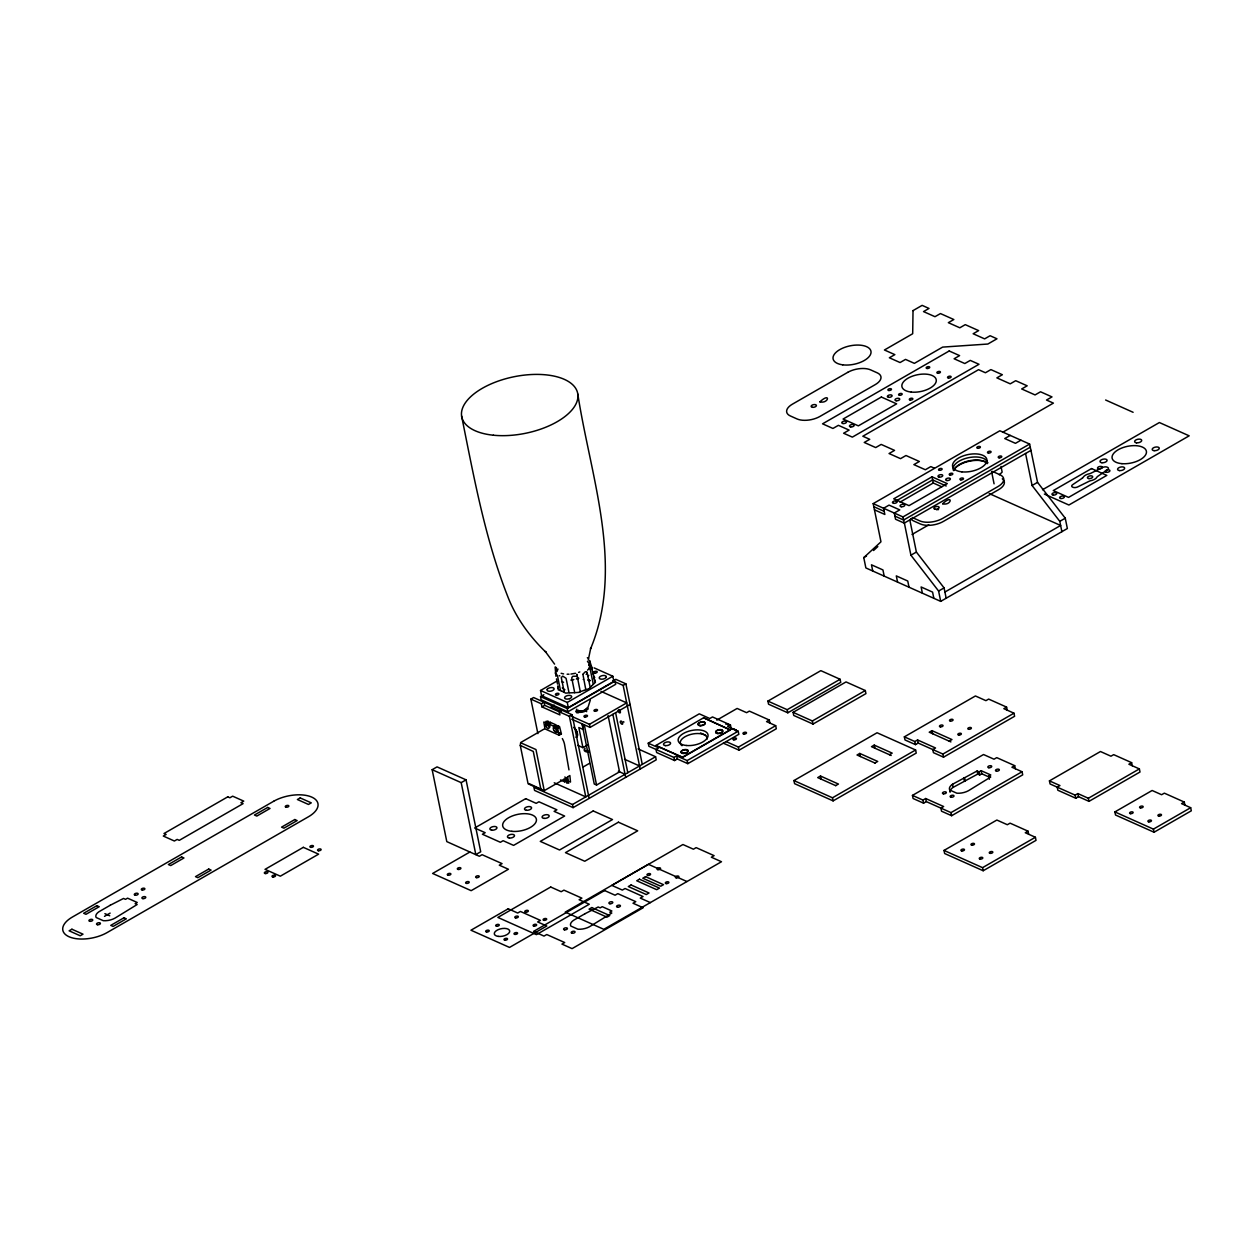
<?xml version="1.0" encoding="UTF-8"?>
<svg xmlns="http://www.w3.org/2000/svg" width="1254" height="1254" viewBox="0 0 1254 1254"><rect width="100%" height="100%" fill="white"/><g stroke="black" fill="none" stroke-linecap="round" stroke-linejoin="round"><path stroke-width="1.5" d="M595.415 682.317L591.825 685.797M587.452 661.391L589.38 663.774L589.631 666.407M591.418 686.157L589.991 687.85M594.662 681.063L592.891 671.752M520.269 745.409L533.279 751.444L540.96 789.707L528.091 783.781L520.269 745.409L520.692 742.525L544.126 729.044M556.964 671.548L557.983 669.056M594.725 677.521L593.785 676.267M588.267 660.059L590.806 647.801L590.524 648.882C624.868 566.996 590.509 476.755 577.812 394.07M582.922 674.401L585.806 689.684L584.019 690.437M587.342 709.356L590.289 700.202M589.333 667.394L588.737 668.586M583.047 674.041L585.179 671.909A3.386 2.006 -52.9 0 1 585.775 671.736L586.7 671.925M558.108 688.336L558.265 689.841L562.262 691.362M529.031 783.593L544.236 790.616L535.975 749.547L520.739 742.807M587.546 670.169L588.204 669.385M589.741 688.164L588.941 688.791M587.656 676.47L588.8 675.326M558.202 688.211L558.061 686.659M544.173 790.694L567.545 777.245M863.771 557.607L880.966 541.822L873.192 503.622L999.846 430.78L1029.628 444.073L1037.544 482.351L1065.257 518.2L1067.358 528.53L940.704 601.371L865.871 567.937L863.771 557.607L866.498 556.039M873.536 550.522L877.831 546.572M999.281 474.764L1002.15 472.131L1001.005 466.472M580.304 691.675L576.793 674.197L577.467 677.285M580.163 691.8L579.238 692.333M590.164 687.161L587.06 672.348M104.49 916.361L110.133 913.1M594.114 667.88L612.814 676.235L613.864 681.392L568.313 707.601L541.587 695.656L540.537 690.499L556.478 681.33M537.888 733.637L530.865 699.121L533.593 697.537L572.137 714.764L589.145 798.406M540.537 696.628L567.231 708.557L615.009 681.063L615.683 684.308L567.89 711.802L541.195 699.873L540.537 696.628L543.828 694.732M1003.075 432.05L1053.391 403.114L1046.526 400.042L1051.981 396.907L1040.538 391.781L1035.067 394.932L1021.696 388.959L1027.167 385.809L1015.709 380.699L1010.238 383.834L996.883 377.862L1002.354 374.727L990.895 369.601L985.425 372.751L978.559 369.679L862.846 436.235L869.712 439.308L864.257 442.458L875.7 447.568L881.17 444.418L894.541 450.39L889.07 453.54L900.529 458.651L905.984 455.516L919.354 461.488L913.884 464.623L925.342 469.748L930.813 466.598L934.246 468.134M932.004 476.818L893.741 498.826L909.009 505.644L947.272 483.636L932.004 476.818L933.258 483.009L941.754 486.803M530.865 699.121L541.336 703.792L544.079 702.224L544.706 705.328L569.394 716.332L572.137 714.764M896.03 500.973L932.631 479.921L946.206 485.988M1010.222 435.42L1004.767 438.555L1015.458 443.336L1020.913 440.185M432.16 769.69L437.05 766.884L466.065 779.847L480.705 851.779L475.815 854.585L461.19 782.653L432.16 769.69L446.8 841.622L479.357 856.263L482.085 854.695L502.039 863.614L499.311 865.182L508.419 869.257L471.159 890.669L432.63 873.458L469.874 852.03M541.336 703.792L541.963 706.895L544.706 705.328M899.996 502.149L933.258 483.009M554.299 705.14L550.914 707.084L561.431 711.786M540.537 690.499L567.263 702.444L612.814 676.235M562.011 710.234L559.284 711.817L559.911 714.905L541.963 706.895M613.034 680.891L615.777 679.323L625.887 683.838L642.267 764.391M545.803 722.633L546.039 723.856A2.649 1.301 60.1 0 0 546.431 727.101A2.649 1.301 60.1 0 0 548.938 728.229A2.649 1.301 60.1 0 0 547.951 724.718L547.7 723.495L553.437 726.05L553.688 727.273A2.649 1.301 60.1 0 0 554.064 730.518A2.649 1.301 60.1 0 0 556.588 731.646A2.649 1.301 60.1 0 0 555.585 728.135L555.334 726.897L557.622 725.596L559.55 726.583L561.4 733.935L559.112 735.189L544.988 728.887L543.797 722.022L545.803 722.633L548.076 721.332L548.327 722.555A2.649 1.301 60.1 0 0 548.155 724.702A2.649 1.301 60.1 0 0 549.957 727.038M873.192 503.622L902.974 516.93L1029.628 444.073M546.039 723.856L548.327 722.555M547.7 723.495L549.989 722.179L555.71 724.734L555.961 725.972A2.649 1.301 60.1 0 0 555.71 727.884A2.649 1.301 60.1 0 0 557.278 730.236M1030.255 447.176L903.617 520.018L894.901 516.131M547.951 724.718L550.24 723.401L549.989 722.179M1031.039 450.343L904.244 523.122L902.974 516.93M612.642 680.718L623.16 685.405L625.887 683.838M553.437 726.05L555.71 724.734M553.688 727.273L555.961 725.972M555.585 728.135L557.873 726.818L557.622 725.596M461.19 782.653L466.065 779.847M912.003 534.486L928.775 524.846M571.934 716.473L589.458 724.31L626.702 702.883L600.964 691.377M571.699 719.185L590.085 727.398L630.072 704.403M940.704 601.371L938.603 591.042L910.906 555.193L916.376 552.058L909.855 520.049M1061.887 531.68L1059.787 521.351L1032.089 485.502L1037.544 482.351M577.78 745.378L582.938 747.682L588.032 744.751M1042.497 489.75L1159.386 422.535L1189.168 435.828L1068.894 505.017L1044.363 494.06M582.844 767.166L589.411 763.388M566.824 779.33L567.074 780.568L564.786 781.869L564.535 780.646L566.824 779.33A2.649 1.301 60.1 0 1 566.024 778.091M564.817 777.01A2.649 1.301 60.1 0 1 566.62 779.361A2.649 1.301 60.1 0 1 566.447 781.493L566.698 782.731L568.971 781.414M648.255 743.183L658.742 747.87L656.014 749.437L656.641 752.541L674.589 760.551L677.317 758.983L687.803 763.655L738.825 734.311L738.183 731.223L687.161 760.567L676.69 755.88L673.947 757.447L648.882 746.287L648.255 743.183L699.277 713.839L709.764 718.511L712.491 716.943L730.439 724.969L731.066 728.057M655.858 745.519L703.604 717.774L730.345 729.953L682.552 757.447L655.858 745.519L682.505 757.181L730.298 729.703M582.06 724.028L594.255 784.016L596.559 785.035L619.539 771.821L608.096 715.579M938.603 591.042L944.074 587.907L916.376 552.058M1059.787 521.351L1065.257 518.2M716.818 720.141L737.133 708.447L746.616 712.68L749.343 711.112L769.298 720.031L769.925 723.119M572.467 804.535L655.591 756.726L656.218 759.83L573.094 807.639L534.565 790.428L533.922 787.324L572.467 804.535L573.094 807.639M944.92 592.029L1060.633 525.473L989.218 493.574M767.903 701.096L820.837 670.655L840.102 679.276L840.729 682.364L787.81 712.805L768.545 704.199L767.903 701.096L787.183 709.701L840.102 679.276M730.439 724.969L727.712 726.536L738.183 731.223M769.298 720.031L766.57 721.599L775.677 725.674L776.304 728.762L739.061 750.19L723.292 743.152M793.108 712.35L846.027 681.925L865.307 690.531L865.934 693.619L813.015 724.06L793.735 715.454L793.108 712.35L812.373 720.972L865.307 690.531M726.16 741.616L738.434 747.086L775.677 725.674M793.939 780.568L877.063 732.759L915.608 749.986L916.235 753.074L833.111 800.883L794.581 783.672L793.939 780.568L832.484 797.795L915.608 749.986M835.681 785.615L838.424 784.048L820.477 776.022L817.733 777.605L835.791 785.678M874.963 763.012L877.706 761.444L859.758 753.435L857.031 755.002L875.073 763.09M889.447 754.689L892.174 753.121L874.226 745.111L871.499 746.679L891.171 755.488M904.353 736.85L914.84 741.537L917.567 739.954L935.515 747.98L932.788 749.547L933.415 752.651L943.525 757.165L1014.596 716.285L1013.969 713.197L942.898 754.062L918.21 743.058L915.467 744.625L904.996 739.954L904.353 736.85L975.424 695.97L985.91 700.657L988.638 699.089L1006.586 707.099L1007.213 710.203M949.2 741.13L951.943 739.562L931.973 730.643L929.245 732.211L950.908 741.913M1006.586 707.099L1003.858 708.667L1013.969 713.197M912.457 795.397L922.944 800.083L925.671 798.516L943.619 806.526L940.892 808.093L941.519 811.197L951.629 815.711L1022.7 774.847L1022.073 771.743L951.002 812.623L926.298 801.604L923.571 803.187L913.084 798.5L912.457 795.397L983.528 754.532L994.014 759.203L996.742 757.635L1014.69 765.645L1015.317 768.749M950.124 791.964L949.733 790.02A11.38 5.549 -11.5 0 1 952.523 784.267L977.117 770.975L979.092 771.868L981.161 770.677L990.785 774.972L988.716 776.163L989.359 779.251M949.999 791.776A11.38 5.549 -11.5 0 1 953.15 787.355L977.744 774.079L979.735 774.956L981.788 773.781L989.798 777.355M1014.69 765.645L1011.947 767.229L1022.073 771.743M1049.441 780.881L1059.928 785.553L1057.185 787.136L1057.827 790.224L1075.775 798.249L1078.503 796.666L1088.989 801.353L1140.011 772.009L1139.369 768.906L1088.347 798.265L1077.876 793.578L1075.133 795.146L1050.068 783.969L1049.441 780.881L1100.463 751.522L1110.95 756.209L1113.677 754.642L1131.625 762.651L1132.252 765.755M1028.014 831.167L1025.286 832.734L1035.396 837.264L1036.023 840.352L983.183 870.746L944.654 853.535L944.011 850.431L996.867 820.038L1007.338 824.724L1010.081 823.157L1028.014 831.167L1028.656 834.271M1131.625 762.651L1128.898 764.235L1139.369 768.906M944.011 850.431L982.556 867.658L1035.396 837.264M1184.293 802.058L1181.566 803.642L1190.673 807.701L1191.3 810.805L1154.056 832.233L1115.511 815.006L1114.884 811.918L1152.128 790.49L1161.612 794.722L1164.339 793.155L1184.293 802.058L1184.92 805.162M1114.884 811.918L1153.414 829.129L1190.673 807.701M588.894 688.822L585.806 689.684M583.235 679.417L583.533 679.26M579.176 692.365L574.708 692.678L571.808 678.351A2.226 1.912 9.6 0 1 571.793 677.803L572.404 676.705A2.649 2.194 -4.2 0 1 573 676.282L576.683 676.204M579.803 671.94L578.611 672.379M583.988 690.437L580.68 691.534M577.451 678.931L578.784 678.257L576.338 678.994M575.476 673.288L570.931 674.056M573.846 679.543L571.338 679.903M572.812 679.95L571.04 680.154M574.661 692.678L569.677 692.866M569.002 674.197L567.121 674.213M594.553 673.1A1.818 0.878 -11.5 0 0 597.217 671.909A1.818 0.878 -11.5 0 0 594.521 671.548A1.818 0.878 -11.5 0 0 594.553 673.1L594.662 673.116M563.61 673.9L561.134 673.304M563.579 682.254L561.604 681.596M570.507 782.104L569.865 775.521L567.592 776.884L568.783 783.186L566.698 782.731M564.222 692.067L561.275 677.521L562.748 676.125L566.071 678.289L569.034 692.835L565.695 693.133L562.294 691.377M588.063 680.029L589.991 680.734M588.392 679.903L590.117 680.53M588.22 680.201L589.537 680.624M1105.62 400.01L1133.114 412.3M873.834 506.71L884.211 511.35M874.461 509.814L884.838 514.453L883.584 508.262L889.055 505.111L899.745 509.892L894.274 513.027L895.528 519.234L904.4 523.184L910.906 555.193M988.716 776.163L990.707 777.041L968.543 790.663A11.302 5.518 -11.5 0 1 956.849 793.202L949.733 790.02M730.345 729.953L703.604 717.774M700.516 732.979L705.767 735.33M638.067 748.904L655.591 756.726M548.076 721.332L545.992 721.332M555.334 726.897L557.638 728.386L559.112 735.189M624.539 759.25L639.54 765.959M554.331 730.784L561.4 733.935M618.332 771.273L625.072 774.282M560.491 779.957L564.786 781.869M554.237 782.778L585.79 796.886L569.394 716.332M686.91 881.515L648.381 864.304L565.256 912.113L603.801 929.324L721.473 861.733L711.363 857.219L714.09 855.651L696.142 847.626L693.415 849.209L682.928 844.522L611.858 885.402L622.345 890.074L625.072 888.506L643.02 896.532L640.292 898.099L650.403 902.614M104.897 913.649L109.709 915.812M587.342 657.692L588.487 658.397M559.284 675.592L559.472 675.718A18.653 8.653 -12.7 0 0 559.864 675.937M588.8 664.683L589.96 666.517L589.255 665.372M554.582 664.118L545.239 651.375L546.054 652.362C529.501 636.327 515.707 617.485 507.478 595.807C484.859 538.029 473.824 476.567 461.582 415.983M589.38 665.545L589.897 666.344M553.719 725.862L555.036 728.621M558.328 688.038L557.858 685.891M595.415 682.129L593.832 677.223M557.528 675.937L555.475 672.583L555.428 673.727M556.368 667.771L556.917 670.435M556.4 667.88L555.381 666.909A3.417 1.332 76.2 0 0 555.13 667.144L555.945 676.298M1153.414 829.129L1154.056 832.233M1025.568 453.493L1032.089 485.502M1088.347 798.265L1088.989 801.353M1077.876 793.578L1078.503 796.666M1075.133 795.146L1075.775 798.249M991.569 471.535L994.077 483.825M944.074 587.907L946.174 598.221M981.161 770.677L981.788 773.781M979.092 771.868L979.735 774.956M977.117 770.975L977.744 774.079M933.838 598.299L932.584 592.107L921.126 586.982L922.38 593.189M964.624 778.154L965.251 781.258M982.556 867.658L983.183 870.746M963.777 777.793L964.404 780.881M952.523 784.267L953.15 787.355M909.025 587.217L907.755 581.025L896.296 575.899L897.566 582.091M942.898 754.062L943.525 757.165M951.002 812.623L951.629 815.711M931.973 730.643L932.615 733.747M917.567 739.954L918.21 743.058M884.195 576.135L882.941 569.927L871.483 564.817L872.753 571.009M914.84 741.537L915.467 744.625M925.671 798.516L926.298 801.604M922.944 800.083L923.571 803.187M874.226 745.111L874.853 748.199M859.758 753.435L860.385 756.523M832.484 797.795L833.111 800.883M812.373 720.972L813.015 724.06M820.477 776.022L821.104 779.126M787.183 709.701L787.81 712.805M738.434 747.086L739.061 750.19M687.161 760.567L687.803 763.655M676.69 755.88L677.317 758.983M673.947 757.447L674.589 760.551M623.16 685.405L640.167 769.063M615.62 712.821L627.799 772.715M612.877 714.388L625.699 777.386M592.358 669.15L589.568 660.419L589.458 662.974M593.299 674.621L591.198 665.827L590.305 669.652L593.267 684.198M589.458 724.31L590.085 727.398M584.348 725.063L596.559 785.035M582.264 723.919L583.423 729.593L578.846 727.539L582.938 747.682M567.263 702.444L568.313 707.601M567.231 708.557L567.89 711.802M557.544 676.063L560.46 690.374M556.478 678.869L557.528 684.057M568.971 769.893L564.504 744.186A11.302 5.565 60.1 0 0 562.325 738.575M546.321 722.915L546.948 726.05M589.741 666.752L590.352 669.871M725.831 724.201A1.818 0.878 -11.5 0 1 727.759 724.169A1.818 0.878 -11.5 0 1 727.963 725.141M732.963 729.295A5.674 2.774 -11.5 0 1 736.49 731.615M731.395 729.185A5.737 2.806 -11.5 0 1 736.459 731.787M578.549 712.852A4.123 2.006 -11.5 0 1 578.721 712.397M586.182 710.908A4.123 2.006 -11.5 0 1 586.637 711.676M585.9 709.184A4.123 2.006 -11.5 0 1 581.887 711.363A4.123 2.006 -11.5 0 1 577.984 710.328M587.06 707.507A5.674 2.774 -11.5 0 1 582.028 712.225A5.674 2.774 -11.5 0 1 576.809 709.137M578.266 711.284A5.674 2.774 -11.5 0 0 577.012 713.009A5.847 2.853 -11.5 0 1 578.329 711.864M558.657 728.057A2.649 1.301 60.1 0 0 557.873 726.818A1.959 0.972 60.1 0 0 556.541 726.74M550.24 723.401A2.649 1.301 60.1 0 1 550.537 723.793M564.535 780.646A2.649 1.301 60.1 0 1 563.751 779.408M681.988 745.691A13.637 6.646 -11.5 0 1 690.844 734.405A13.637 6.646 -11.5 0 1 707.052 739.123M618.818 709.686A1.818 0.893 60.1 0 1 620.385 711.833A1.818 0.893 60.1 0 1 619.366 712.727A1.818 0.893 60.1 0 1 618.034 710.36M623.912 722.085A1.818 0.893 60.1 0 1 623.583 721.646M549.863 725.956A1.959 0.972 60.1 0 1 549.487 725.517M548.876 724.154A1.959 0.972 60.1 0 1 550.145 723.244M567.482 780.176A1.959 0.972 60.1 0 1 567.043 778.06M557.372 729.232A1.959 0.972 60.1 0 1 556.604 727.884M575.696 711.77A7.242 3.527 -11.5 0 1 576.793 710.736M587.217 708.918A7.242 3.527 -11.5 0 1 587.891 709.2M573.893 727.367A6.27 3.088 60.1 0 1 577.342 733.198A6.27 3.088 60.1 0 1 576.229 737.274M573.877 727.524A6.035 2.963 60.1 0 1 577.201 733.151A6.035 2.963 60.1 0 1 576.135 737.07M588.643 752.055A5.674 2.774 -11.5 0 1 585.085 748.277M588.941 751.256A4.123 2.006 -11.5 0 1 585.743 750.19M585.665 709.121A4.123 2.006 -11.5 0 1 581.966 710.987A4.123 2.006 -11.5 0 1 578.172 710.36M586.621 674.056A18.857 9.483 -13.4 0 1 586.167 674.433M564.911 689.747A15.095 7.367 -11.5 0 1 562.294 687.85M910.827 518.795A16.49 8.041 -11.5 0 0 913.79 521.021L920.42 523.984A16.49 8.041 -11.5 0 0 943.29 521.476L998.592 489.671A16.49 8.041 -11.5 0 0 1002.291 478.824M936.534 509.767A2.696 1.317 -11.5 0 1 938.541 509.61M912.269 517.463A16.49 8.041 -11.5 0 0 913.163 517.918L919.793 520.88A16.49 8.041 -11.5 0 0 942.663 518.388L997.949 486.583A16.49 8.041 -11.5 0 0 999.971 474.764L993.34 471.802A16.49 8.041 -11.5 0 0 992.353 471.41M953.479 470.313A19.312 9.421 -11.5 0 1 969.232 461.237A19.312 9.421 -11.5 0 1 987.807 462.851M953.306 469.952A17.493 8.543 -11.5 0 1 968.558 457.679A17.493 8.543 -11.5 0 1 987.541 462.914M953.871 470.658A17.493 8.543 -11.5 0 1 969.06 460.814A17.493 8.543 -11.5 0 1 987.149 463.682M913.022 310.616L912.693 333.736L884.446 349.991L894.839 354.631L889.368 357.766L900.058 362.547L905.529 359.396L914.385 363.362L942.632 347.107L987.854 344.035L996.961 338.799L990.096 335.727L984.625 338.878L973.167 333.752L978.637 330.617L965.266 324.645L959.812 327.796L948.353 322.67L953.824 319.535L940.453 313.563L934.982 316.698L923.54 311.588L928.995 308.437L922.129 305.365L913.022 310.616M819.881 401.876C828.91 404.007 830.963 391.656 819.897 401.813M942.632 503.81C951.723 505.958 953.589 493.527 942.679 503.685M547.261 689.261L547.136 689.465A3.621 1.771 -11.5 0 0 551.133 691.095A3.621 1.771 -11.5 0 0 553.578 687.976A3.621 1.771 -11.5 0 0 547.606 688.869L547.261 689.261M606.215 677.27L605.76 677.865A3.621 1.771 -11.5 0 1 599.773 678.759A3.621 1.771 -11.5 0 1 602.218 675.64A3.621 1.771 -11.5 0 1 606.215 677.27M1082.374 478.135L1072.703 484.655A3.621 1.771 -11.5 0 0 1072.531 487.085L1072.985 487.289A3.621 1.771 -11.5 0 0 1077.719 486.897L1089.256 481.207A3.621 1.771 -11.5 0 1 1090.855 480.674A7.242 3.527 -11.5 0 0 1096.905 477.178A3.621 1.771 -11.5 0 1 1097.767 476.316L1107.439 469.795A3.621 1.771 -11.5 0 0 1107.611 467.366L1107.157 467.162A3.621 1.771 -11.5 0 0 1102.423 467.554L1090.886 473.244A3.621 1.771 -11.5 0 1 1089.287 473.777A7.242 3.527 -11.5 0 0 1083.221 477.257A3.621 1.771 -11.5 0 1 1082.374 478.135M847.72 372.36L792.418 404.164A16.49 8.041 -11.5 0 0 790.412 415.983L797.042 418.946A16.49 8.041 -11.5 0 0 819.912 416.453L875.198 384.649A16.49 8.041 -11.5 0 0 877.22 372.83L870.589 369.867A16.49 8.041 -11.5 0 0 847.72 372.36M949.2 350.979L822.561 423.821L832.938 428.46L838.409 425.325L849.099 430.091L843.629 433.241L852.344 437.129L978.982 364.287L970.267 360.4L964.812 363.535L954.122 358.769L959.576 355.619L949.2 350.979M881.358 397.032L843.096 419.04L858.363 425.858L896.626 403.851L881.358 397.032M227.773 796.839L164.008 833.518L166.108 834.459L163.318 836.057L174.384 841.011L177.175 839.412L179.275 840.352L243.057 803.657L240.94 802.717L243.731 801.118L232.664 796.18L229.874 797.779L227.773 796.839M273.654 801.275L72.371 917.05A27.463 13.402 -11.5 0 0 69.017 936.738A27.463 13.402 -11.5 0 0 107.123 932.568L308.406 816.793A27.463 13.402 -11.5 0 0 311.76 797.105A27.463 13.402 -11.5 0 0 273.654 801.275M96.871 905.67L83.673 913.273L85.993 914.307L99.207 906.72L96.871 905.67M181.611 856.937L168.397 864.539L170.732 865.573L183.93 857.987L181.611 856.937M267.682 807.435L254.468 815.022L256.804 816.072L270.002 808.469L267.682 807.435M110.195 905.278L98.941 911.752A11.38 5.549 -11.5 0 0 96.15 917.505L103.267 920.687A11.302 5.518 -11.5 0 0 114.96 918.147L137.125 904.542L135.15 903.648L137.203 902.472L127.579 898.162L125.525 899.353L123.535 898.46L110.195 905.278M71.917 929.23L69.127 930.813L80.193 935.766L82.983 934.167L71.917 929.23M300.192 797.92L297.417 799.519L308.484 804.457L311.258 802.858L300.192 797.92M123.974 917.787L110.775 925.374L113.111 926.424L126.309 918.821L123.974 917.787M208.713 869.053L195.514 876.64L197.834 877.69L211.048 870.088L208.713 869.053M294.784 819.536L281.586 827.138L283.906 828.173L297.12 820.586L294.784 819.536M303.327 847.343L265.049 869.351L280.332 876.185L318.594 854.162L303.327 847.343M1091.544 468.573L1053.282 490.58L1068.549 497.399L1106.812 475.391L1091.544 468.573M525.708 798.657L474.686 828.001L485.157 832.687L482.429 834.255L500.377 842.28L503.105 840.697L513.591 845.384L564.613 816.04L554.127 811.354L556.87 809.786L538.922 801.776L536.179 803.344L525.708 798.657M593.22 810.946L540.286 841.387L559.566 849.993L612.485 819.552L593.22 810.946M618.41 822.201L565.491 852.642L584.756 861.247L637.69 830.822L618.41 822.201M508.231 908.789L470.971 930.217L509.516 947.428L546.775 926.001L537.668 921.941L540.396 920.373L520.441 911.454L517.698 913.022L508.231 908.789M550.71 887.017L497.869 917.426L536.414 934.638L589.255 904.244L579.144 899.729L581.872 898.146L563.939 890.136L561.196 891.704L550.71 887.017M604.6 890.544L533.546 931.409L544.017 936.095L546.76 934.528L564.692 942.538L561.964 944.105L572.075 948.635L643.145 907.755L633.035 903.241L635.762 901.657L617.814 893.647L615.087 895.215L604.6 890.544M639.477 879.195L636.75 880.763L656.704 889.682L659.447 888.114L639.477 879.195M591.794 907.567L589.051 909.134L606.999 917.16L609.726 915.577L591.794 907.567M631.076 884.963L628.332 886.547L646.28 894.557L649.008 892.989L631.076 884.963M645.544 876.64L642.816 878.223L660.748 886.233L663.491 884.666L645.544 876.64M584.85 913.805L573.595 920.279A11.38 5.549 -11.5 0 0 570.805 926.032L577.922 929.214A11.302 5.518 -11.5 0 0 589.615 926.675L611.78 913.053L609.805 912.175L611.858 910.984L602.233 906.689L600.18 907.88L598.189 906.987L584.85 913.805M569.551 698.682L568.454 698.995A3.621 1.771 -11.5 0 1 564.77 697.177A3.621 1.771 -11.5 0 1 570.57 695.562A3.621 1.771 -11.5 0 1 569.551 698.682M511.883 831.324A17.18 8.386 -11.5 0 0 536.43 819.489A17.18 8.386 -11.5 0 0 510.268 816.856A17.18 8.386 -11.5 0 0 511.883 831.324M504.923 940.171A1.818 0.878 -11.5 0 0 507.572 938.964A1.818 0.878 -11.5 0 0 504.876 938.619A1.818 0.878 -11.5 0 0 504.923 940.171M486.599 931.973A1.818 0.878 -11.5 0 0 489.248 930.781A1.818 0.878 -11.5 0 0 486.552 930.437A1.818 0.878 -11.5 0 0 486.599 931.973M496.615 926.22A1.818 0.878 -11.5 0 0 499.264 925.013A1.818 0.878 -11.5 0 0 496.568 924.668A1.818 0.878 -11.5 0 0 496.615 926.22M514.939 934.402A1.818 0.878 -11.5 0 0 517.588 933.195A1.818 0.878 -11.5 0 0 514.892 932.851A1.818 0.878 -11.5 0 0 514.939 934.402M498.261 936.393A7.822 3.809 -11.5 0 0 509.704 931.189A7.822 3.809 -11.5 0 0 498.042 929.716A7.822 3.809 -11.5 0 0 498.261 936.393M733.825 739.829A1.818 0.878 -11.5 0 0 736.474 738.622A1.818 0.878 -11.5 0 0 733.778 738.277A1.818 0.878 -11.5 0 0 733.825 739.829M743.857 734.06A1.818 0.878 -11.5 0 0 746.506 732.853A1.818 0.878 -11.5 0 0 743.81 732.524A1.818 0.878 -11.5 0 0 743.857 734.06M584.866 717.037A1.818 0.878 -11.5 0 0 587.515 715.83A1.818 0.878 -11.5 0 0 584.819 715.501A1.818 0.878 -11.5 0 0 584.866 717.037M594.882 711.269A1.818 0.878 -11.5 0 0 597.531 710.077A1.818 0.878 -11.5 0 0 594.835 709.733A1.818 0.878 -11.5 0 0 594.882 711.269M509.406 838.048A3.621 1.771 -11.5 0 0 514.516 835.525A3.621 1.771 -11.5 0 0 508.967 835.023A3.621 1.771 -11.5 0 0 509.406 838.048M491.85 830.195A3.621 1.771 -11.5 0 0 496.96 827.671A3.621 1.771 -11.5 0 0 491.396 827.17A3.621 1.771 -11.5 0 0 491.85 830.195M526.476 810.288A3.621 1.771 -11.5 0 0 531.586 807.748A3.621 1.771 -11.5 0 0 526.022 807.262A3.621 1.771 -11.5 0 0 526.476 810.288M544.079 818.392A3.621 1.771 -11.5 0 0 549.189 815.852A3.621 1.771 -11.5 0 0 543.64 815.351A3.621 1.771 -11.5 0 0 544.079 818.392M686.346 745.487A15.205 7.414 -11.5 0 0 708.055 735.032A15.205 7.414 -11.5 0 0 684.919 732.681A15.205 7.414 -11.5 0 0 686.346 745.487M700.093 725.721A3.621 1.771 -11.5 0 0 705.203 723.182A3.621 1.771 -11.5 0 0 699.654 722.68A3.621 1.771 -11.5 0 0 700.093 725.721M717.664 733.559A3.621 1.771 -11.5 0 0 722.774 731.035A3.621 1.771 -11.5 0 0 717.21 730.533A3.621 1.771 -11.5 0 0 717.664 733.559M665.482 745.628A3.621 1.771 -11.5 0 0 670.592 743.105A3.621 1.771 -11.5 0 0 665.028 742.603A3.621 1.771 -11.5 0 0 665.482 745.628M683.038 753.482A3.621 1.771 -11.5 0 0 688.148 750.942A3.621 1.771 -11.5 0 0 682.599 750.441A3.621 1.771 -11.5 0 0 683.038 753.482M700.045 725.455A3.621 1.771 -11.5 0 0 705.156 722.931A3.621 1.771 -11.5 0 0 699.591 722.429A3.621 1.771 -11.5 0 0 700.045 725.455M717.617 733.308A3.621 1.771 -11.5 0 0 722.727 730.784A3.621 1.771 -11.5 0 0 717.163 730.283A3.621 1.771 -11.5 0 0 717.617 733.308M682.991 753.215A3.621 1.771 -11.5 0 0 688.101 750.691A3.621 1.771 -11.5 0 0 682.537 750.19A3.621 1.771 -11.5 0 0 682.991 753.215M476.583 877.643A1.818 0.878 -11.5 0 0 479.247 876.436A1.818 0.878 -11.5 0 0 476.536 876.091A1.818 0.878 -11.5 0 0 476.583 877.643M458.259 869.461A1.818 0.878 -11.5 0 0 460.908 868.254A1.818 0.878 -11.5 0 0 458.212 867.909A1.818 0.878 -11.5 0 0 458.259 869.461M448.242 875.229A1.818 0.878 -11.5 0 0 450.891 874.022A1.818 0.878 -11.5 0 0 448.195 873.677A1.818 0.878 -11.5 0 0 448.242 875.229M466.566 883.412A1.818 0.878 -11.5 0 0 469.215 882.205A1.818 0.878 -11.5 0 0 466.519 881.86A1.818 0.878 -11.5 0 0 466.566 883.412M515.692 917.912A1.818 0.878 -11.5 0 0 518.341 916.705A1.818 0.878 -11.5 0 0 515.645 916.376A1.818 0.878 -11.5 0 0 515.692 917.912M525.708 912.16A1.818 0.878 -11.5 0 0 528.357 910.953A1.818 0.878 -11.5 0 0 525.661 910.608A1.818 0.878 -11.5 0 0 525.708 912.16M544.048 920.342A1.818 0.878 -11.5 0 0 546.697 919.135A1.818 0.878 -11.5 0 0 543.985 918.79A1.818 0.878 -11.5 0 0 544.048 920.342M534.016 926.11A1.818 0.878 -11.5 0 0 536.665 924.903A1.818 0.878 -11.5 0 0 533.969 924.559A1.818 0.878 -11.5 0 0 534.016 926.11M572.185 933.242A1.959 0.956 -11.5 0 0 575.069 931.941A1.959 0.956 -11.5 0 0 572.137 931.565A1.959 0.956 -11.5 0 0 572.185 933.242M609.93 903.742A1.959 0.956 -11.5 0 0 612.798 902.425A1.959 0.956 -11.5 0 0 609.867 902.049A1.959 0.956 -11.5 0 0 609.93 903.742M617.564 907.144A1.959 0.956 -11.5 0 0 620.448 905.843A1.959 0.956 -11.5 0 0 617.517 905.466A1.959 0.956 -11.5 0 0 617.564 907.144M564.551 929.825A1.959 0.956 -11.5 0 0 567.435 928.524A1.959 0.956 -11.5 0 0 564.504 928.148A1.959 0.956 -11.5 0 0 564.551 929.825M676.251 877.831A1.818 0.878 -11.5 0 0 678.9 876.64A1.818 0.878 -11.5 0 0 676.204 876.295A1.818 0.878 -11.5 0 0 676.251 877.831M657.927 869.649A1.818 0.878 -11.5 0 0 660.576 868.442A1.818 0.878 -11.5 0 0 657.88 868.097A1.818 0.878 -11.5 0 0 657.927 869.649M647.895 875.417A1.818 0.878 -11.5 0 0 650.56 874.21A1.818 0.878 -11.5 0 0 647.848 873.866A1.818 0.878 -11.5 0 0 647.895 875.417M666.235 883.6A1.818 0.878 -11.5 0 0 668.884 882.393A1.818 0.878 -11.5 0 0 666.188 882.064A1.818 0.878 -11.5 0 0 666.235 883.6M958.73 735.048A1.818 0.878 -11.5 0 0 961.379 733.841A1.818 0.878 -11.5 0 0 958.683 733.512A1.818 0.878 -11.5 0 0 958.73 735.048M940.406 726.865A1.818 0.878 -11.5 0 0 943.055 725.658A1.818 0.878 -11.5 0 0 940.343 725.314A1.818 0.878 -11.5 0 0 940.406 726.865M950.422 721.097A1.818 0.878 -11.5 0 0 953.071 719.89A1.818 0.878 -11.5 0 0 950.375 719.561A1.818 0.878 -11.5 0 0 950.422 721.097M968.746 729.295A1.818 0.878 -11.5 0 0 971.395 728.088A1.818 0.878 -11.5 0 0 968.699 727.743A1.818 0.878 -11.5 0 0 968.746 729.295M961.834 850.933A1.818 0.878 -11.5 0 0 964.483 849.726A1.818 0.878 -11.5 0 0 961.787 849.381A1.818 0.878 -11.5 0 0 961.834 850.933M971.85 845.165A1.818 0.878 -11.5 0 0 974.499 843.958A1.818 0.878 -11.5 0 0 971.803 843.629A1.818 0.878 -11.5 0 0 971.85 845.165M990.19 853.363A1.818 0.878 -11.5 0 0 992.839 852.156A1.818 0.878 -11.5 0 0 990.143 851.811A1.818 0.878 -11.5 0 0 990.19 853.363M980.158 859.115A1.818 0.878 -11.5 0 0 982.807 857.924A1.818 0.878 -11.5 0 0 980.111 857.579A1.818 0.878 -11.5 0 0 980.158 859.115M943.478 793.829A1.959 0.956 -11.5 0 0 946.347 792.512A1.959 0.956 -11.5 0 0 943.416 792.136A1.959 0.956 -11.5 0 0 943.478 793.829M996.491 771.132A1.959 0.956 -11.5 0 0 999.36 769.831A1.959 0.956 -11.5 0 0 996.428 769.454A1.959 0.956 -11.5 0 0 996.491 771.132M988.842 767.73A1.959 0.956 -11.5 0 0 991.726 766.413A1.959 0.956 -11.5 0 0 988.795 766.037A1.959 0.956 -11.5 0 0 988.842 767.73M951.112 797.231A1.959 0.956 -11.5 0 0 953.996 795.929A1.959 0.956 -11.5 0 0 951.065 795.553A1.959 0.956 -11.5 0 0 951.112 797.231M1148.821 821.872A1.818 0.878 -11.5 0 0 1151.47 820.665A1.818 0.878 -11.5 0 0 1148.774 820.32A1.818 0.878 -11.5 0 0 1148.821 821.872M1130.497 813.674A1.818 0.878 -11.5 0 0 1133.146 812.467A1.818 0.878 -11.5 0 0 1130.45 812.137A1.818 0.878 -11.5 0 0 1130.497 813.674M1140.513 807.921A1.818 0.878 -11.5 0 0 1143.162 806.714A1.818 0.878 -11.5 0 0 1140.466 806.369A1.818 0.878 -11.5 0 0 1140.513 807.921M1158.853 816.103A1.818 0.878 -11.5 0 0 1161.502 814.896A1.818 0.878 -11.5 0 0 1158.79 814.551A1.818 0.878 -11.5 0 0 1158.853 816.103M620.416 722.21A1.818 0.893 60.1 0 0 622.423 724.216A1.818 0.893 60.1 0 0 621.78 721.489A1.818 0.893 60.1 0 0 620.416 722.21M318.532 850.761A1.818 0.878 -11.5 0 0 321.118 849.522A1.818 0.878 -11.5 0 0 318.359 849.24A1.818 0.878 -11.5 0 0 318.532 850.761M310.882 847.359A1.818 0.878 -11.5 0 0 313.469 846.105A1.818 0.878 -11.5 0 0 310.726 845.839A1.818 0.878 -11.5 0 0 310.882 847.359M272.964 876.969A1.818 0.878 -11.5 0 0 275.551 875.731A1.818 0.878 -11.5 0 0 272.808 875.449A1.818 0.878 -11.5 0 0 272.964 876.969M265.331 873.552A1.818 0.878 -11.5 0 0 267.917 872.314A1.818 0.878 -11.5 0 0 265.158 872.032A1.818 0.878 -11.5 0 0 265.331 873.552M286.257 807.231A1.818 0.878 -11.5 0 0 288.843 805.977A1.818 0.878 -11.5 0 0 286.084 805.711A1.818 0.878 -11.5 0 0 286.257 807.231M142.298 890.026A1.818 0.878 -11.5 0 0 144.884 888.788A1.818 0.878 -11.5 0 0 142.125 888.506A1.818 0.878 -11.5 0 0 142.298 890.026M97.593 924.731A1.959 0.956 -11.5 0 0 100.414 923.383A1.959 0.956 -11.5 0 0 97.42 923.069A1.959 0.956 -11.5 0 0 97.593 924.731M135.338 895.215A1.959 0.956 -11.5 0 0 138.144 893.867A1.959 0.956 -11.5 0 0 135.15 893.569A1.959 0.956 -11.5 0 0 135.338 895.215M142.972 898.632A1.959 0.956 -11.5 0 0 145.778 897.284A1.959 0.956 -11.5 0 0 142.784 896.971A1.959 0.956 -11.5 0 0 142.972 898.632M89.959 921.314A1.959 0.956 -11.5 0 0 92.765 919.966A1.959 0.956 -11.5 0 0 89.786 919.668A1.959 0.956 -11.5 0 0 89.959 921.314M556.415 695.108A1.771 0.862 -11.5 0 0 558.939 693.87A1.771 0.862 -11.5 0 0 556.227 693.603A1.771 0.862 -11.5 0 0 556.415 695.108M493.386 435.216A59.157 28.858 -11.5 0 0 577.859 394.493A59.157 28.858 -11.5 0 0 487.853 385.386A59.157 28.858 -11.5 0 0 493.386 435.216M1106.483 472.303A2.414 1.176 -11.5 0 0 1109.931 470.642A2.414 1.176 -11.5 0 0 1106.247 470.266A2.414 1.176 -11.5 0 0 1106.483 472.303M1098.849 468.886A2.414 1.176 -11.5 0 0 1102.297 467.225A2.414 1.176 -11.5 0 0 1098.614 466.849A2.414 1.176 -11.5 0 0 1098.849 468.886M1060.931 498.512A2.414 1.176 -11.5 0 0 1064.38 496.835A2.414 1.176 -11.5 0 0 1060.696 496.474A2.414 1.176 -11.5 0 0 1060.931 498.512M1053.282 495.095A2.414 1.176 -11.5 0 0 1056.73 493.433A2.414 1.176 -11.5 0 0 1053.062 493.057A2.414 1.176 -11.5 0 0 1053.282 495.095M1154.135 450.672A3.621 1.771 -11.5 0 0 1159.276 448.164A3.621 1.771 -11.5 0 0 1153.758 447.631A3.621 1.771 -11.5 0 0 1154.135 450.672M1119.508 470.595A3.621 1.771 -11.5 0 0 1124.666 468.087A3.621 1.771 -11.5 0 0 1119.132 467.554A3.621 1.771 -11.5 0 0 1119.508 470.595M1101.937 462.742A3.621 1.771 -11.5 0 0 1107.094 460.234A3.621 1.771 -11.5 0 0 1101.561 459.701A3.621 1.771 -11.5 0 0 1101.937 462.742M1136.563 442.834A3.621 1.771 -11.5 0 0 1141.72 440.326A3.621 1.771 -11.5 0 0 1136.187 439.793A3.621 1.771 -11.5 0 0 1136.563 442.834M1121.954 463.666A17.493 8.543 -11.5 0 0 1146.407 451.299A17.493 8.543 -11.5 0 0 1119.367 449.104A17.493 8.543 -11.5 0 0 1121.954 463.666M1088.958 478.605A2.696 1.317 -11.5 0 0 1092.72 476.692A2.696 1.317 -11.5 0 0 1088.535 476.363A2.696 1.317 -11.5 0 0 1088.958 478.605M935.312 509.249A2.696 1.317 -11.5 0 0 939.168 507.4A2.696 1.317 -11.5 0 0 935.076 506.961A2.696 1.317 -11.5 0 0 935.312 509.249M946.864 480.533A2.414 1.176 -11.5 0 0 950.391 478.934A2.414 1.176 -11.5 0 0 946.786 478.479A2.414 1.176 -11.5 0 0 946.864 480.533M939.215 477.131A2.414 1.176 -11.5 0 0 942.757 475.517A2.414 1.176 -11.5 0 0 939.152 475.062A2.414 1.176 -11.5 0 0 939.215 477.131M901.297 506.741A2.414 1.176 -11.5 0 0 904.839 505.127A2.414 1.176 -11.5 0 0 901.234 504.672A2.414 1.176 -11.5 0 0 901.297 506.741M893.663 503.324A2.414 1.176 -11.5 0 0 897.206 501.725A2.414 1.176 -11.5 0 0 893.6 501.271A2.414 1.176 -11.5 0 0 893.663 503.324M961.928 471.865A17.493 8.543 -11.5 0 0 986.914 459.81A17.493 8.543 -11.5 0 0 960.282 457.13A17.493 8.543 -11.5 0 0 961.928 471.865M960.862 479.843A1.818 0.878 -11.5 0 0 963.511 478.636A1.818 0.878 -11.5 0 0 960.799 478.291A1.818 0.878 -11.5 0 0 960.862 479.843M939.465 470.281A1.818 0.878 -11.5 0 0 942.13 469.074A1.818 0.878 -11.5 0 0 939.418 468.745A1.818 0.878 -11.5 0 0 939.465 470.281M999.124 457.82A1.818 0.878 -11.5 0 0 1001.774 456.628A1.818 0.878 -11.5 0 0 999.077 456.284A1.818 0.878 -11.5 0 0 999.124 457.82M977.744 448.274A1.818 0.878 -11.5 0 0 980.393 447.067A1.818 0.878 -11.5 0 0 977.697 446.722A1.818 0.878 -11.5 0 0 977.744 448.274M988.434 453.055A1.818 0.878 -11.5 0 0 991.083 451.848A1.818 0.878 -11.5 0 0 988.387 451.503A1.818 0.878 -11.5 0 0 988.434 453.055M950.156 475.062A1.818 0.878 -11.5 0 0 952.821 473.855A1.818 0.878 -11.5 0 0 950.109 473.51A1.818 0.878 -11.5 0 0 950.156 475.062M896.218 400.747A2.414 1.176 -11.5 0 0 899.745 399.133A2.414 1.176 -11.5 0 0 896.155 398.678A2.414 1.176 -11.5 0 0 896.218 400.747M888.584 397.33A2.414 1.176 -11.5 0 0 892.111 395.731A2.414 1.176 -11.5 0 0 888.506 395.276A2.414 1.176 -11.5 0 0 888.584 397.33M850.651 426.94A2.414 1.176 -11.5 0 0 854.193 425.341A2.414 1.176 -11.5 0 0 850.588 424.887A2.414 1.176 -11.5 0 0 850.651 426.94M843.017 423.538A2.414 1.176 -11.5 0 0 846.56 421.924A2.414 1.176 -11.5 0 0 842.954 421.469A2.414 1.176 -11.5 0 0 843.017 423.538M911.297 392.079A17.493 8.543 -11.5 0 0 936.268 380.025A17.493 8.543 -11.5 0 0 909.636 377.329A17.493 8.543 -11.5 0 0 911.297 392.079M910.216 400.042A1.818 0.878 -11.5 0 0 912.865 398.835A1.818 0.878 -11.5 0 0 910.169 398.506A1.818 0.878 -11.5 0 0 910.216 400.042M888.835 390.496A1.818 0.878 -11.5 0 0 891.484 389.289A1.818 0.878 -11.5 0 0 888.788 388.944A1.818 0.878 -11.5 0 0 888.835 390.496M948.479 378.034A1.818 0.878 -11.5 0 0 951.128 376.827A1.818 0.878 -11.5 0 0 948.432 376.482A1.818 0.878 -11.5 0 0 948.479 378.034M927.098 368.488A1.818 0.878 -11.5 0 0 929.747 367.281A1.818 0.878 -11.5 0 0 927.051 366.936A1.818 0.878 -11.5 0 0 927.098 368.488M937.788 373.253A1.818 0.878 -11.5 0 0 940.437 372.046A1.818 0.878 -11.5 0 0 937.741 371.717A1.818 0.878 -11.5 0 0 937.788 373.253M899.526 395.276A1.818 0.878 -11.5 0 0 902.175 394.07A1.818 0.878 -11.5 0 0 899.479 393.725A1.818 0.878 -11.5 0 0 899.526 395.276M812.561 407.315A2.696 1.317 -11.5 0 0 816.417 405.465A2.696 1.317 -11.5 0 0 812.326 405.042A2.696 1.317 -11.5 0 0 812.561 407.315M842.766 364.836A19.312 9.421 -11.5 0 0 871.044 351.982A19.312 9.421 -11.5 0 0 842.265 348.346A19.312 9.421 -11.5 0 0 842.766 364.836"/></g></svg>
